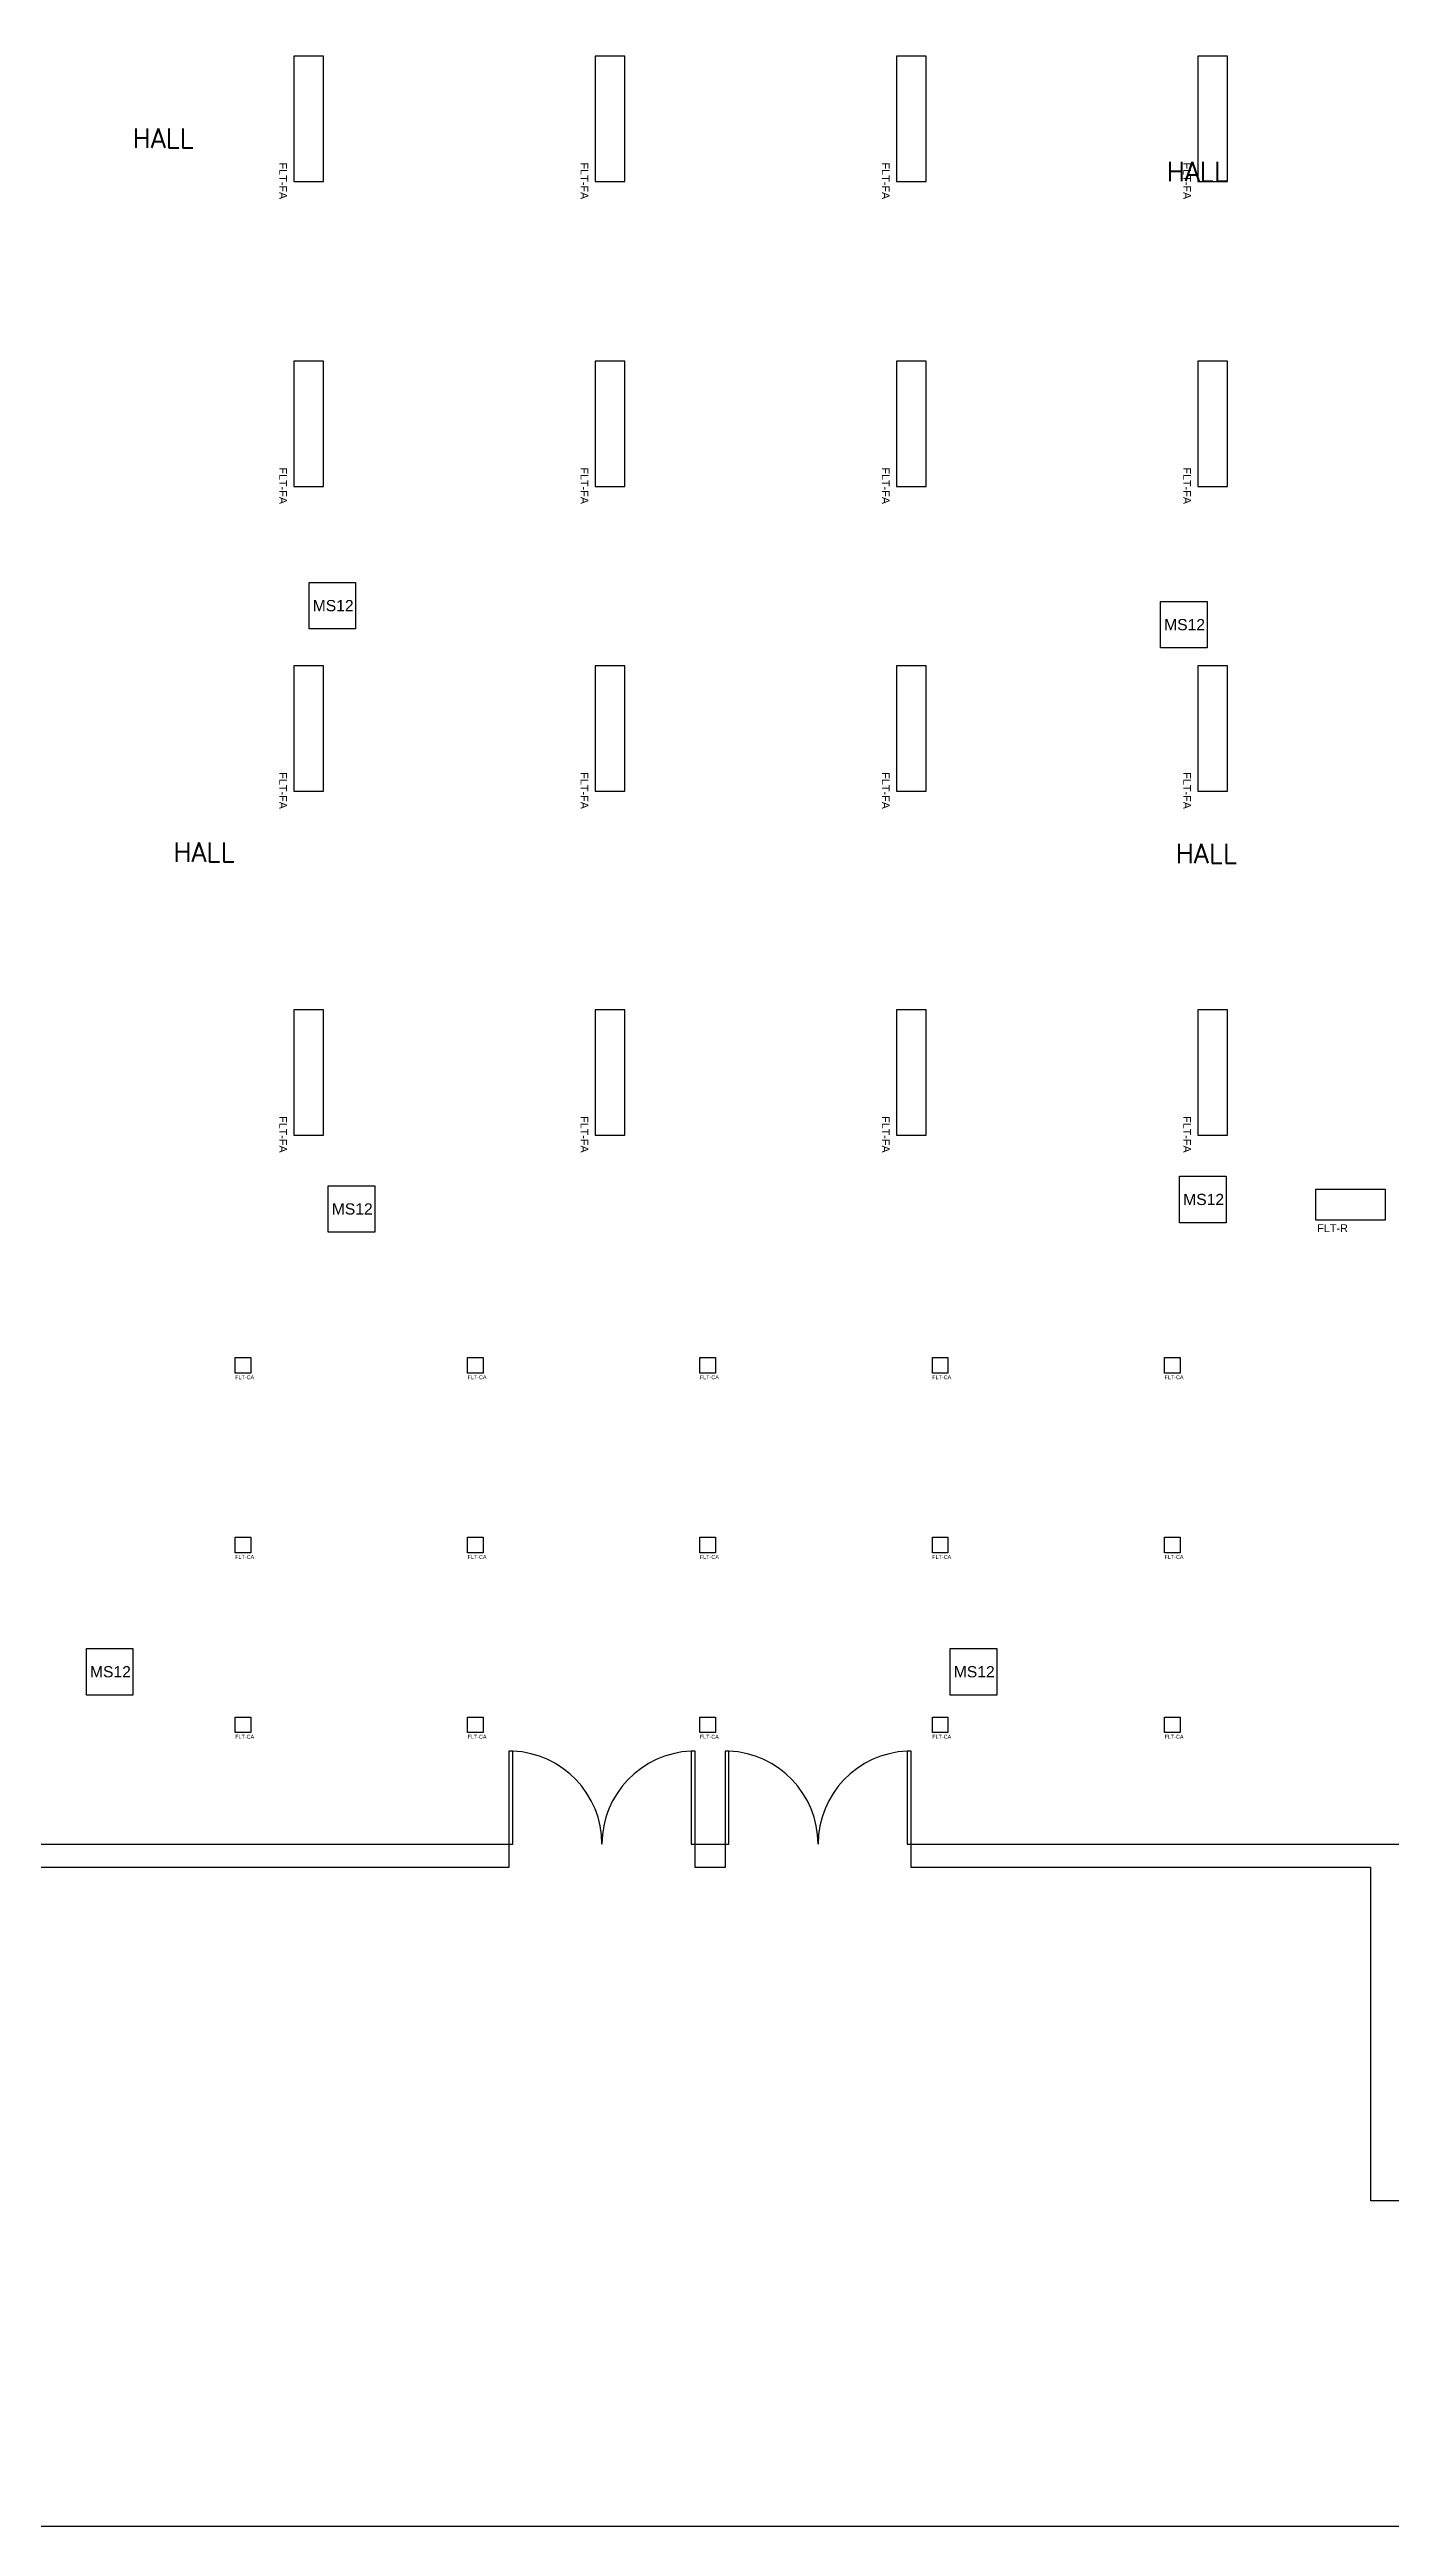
# Model space of a CAD drawing. Header units: feet. Extents: x 0 to 2574, y 0 to 1557.
# Drawn here: x 1300 to 1819, y 0 to 959 of the extents above; entities that cross this region are included whole.
import ezdxf
from ezdxf.enums import TextEntityAlignment as Align

# ---------------------------------------------------------------- set-up
doc = ezdxf.new("R2010")
doc.units = ezdxf.units.FT
doc.header["$MEASUREMENT"] = 0
doc.layers.get('0').update_dxf_attribs({"color": 255})
doc.layers.add('FLT-FIXTURE', color=90, linetype='Continuous')
doc.layers.add('FLT-PERIPHERALS', color=140, linetype='Continuous')
doc.styles.add('SET200', font='romans.shx', dxfattribs={"height": 200})
doc.styles.get("Standard").update_dxf_attribs({"font": 'arial.ttf'})

# ---------------------------------------------------------------- blocks, each defined once
blk = doc.blocks.new('FLT-FA')
at = {"layer": 'FLT-FIXTURE'}
blk.add_lwpolyline([(48.51, 11.46), (48.51, 0), (0, 0), (0, 11.46)], close=True, dxfattribs=at)
blk.add_attdef('FLT-FA', (7.36, -5.72), '', height=3, dxfattribs=at)
blk = doc.blocks.new('FLT-MS12')
at = {"layer": 'FLT-PERIPHERALS'}
blk.add_lwpolyline([(0, 18), (18, 18), (18, 0), (0, 0)], close=True, dxfattribs=at)
at = {"layer": 'FLT-PERIPHERALS', "insert": (1.4, 11.18), "char_height": 4.333, "attachment_point": 1}
blk.add_mtext_dynamic_manual_height_columns('MS12', width=17.9976, gutter_width=1, heights=[0], dxfattribs=at)
blk = doc.blocks.new('FLT-R')
at = {"layer": 'FLT-FIXTURE'}
blk.add_lwpolyline([(0, 12), (26.71, 12), (26.71, 0), (0, 0)], close=True, dxfattribs=at)
blk.add_attdef('FLT-R', (0.49, -4.6), '', height=3, dxfattribs=at)
blk = doc.blocks.new('AN')
at = {"style": 'SET200'}
blk.add_attdef('AREA', text='', height=7.49, dxfattribs=at).set_placement((17.79, -9.96), align=Align.CENTER)
blk = doc.blocks.new('FLT-CA')
at = {"layer": 'FLT-FIXTURE'}
blk.add_lwpolyline([(0, 6), (6, 6), (6, 0), (0, 0)], close=True, dxfattribs=at)
blk.add_attdef('FLT-CA', (-0.03, -2.37), '', height=1.5, dxfattribs=at)

msp = doc.modelspace()

# ---------------------------------------------------------------- linework, layer by layer
for points in [[(0, 1556.98), (2574.01, 1556.98), (2574.01, 0), (0, 0)], [(1550.08, 255.04), (1550.08, 300.04), (1548.58, 300.04), (1548.58, 264.04), (1563.19, 264.04), (1563.19, 300.04), (1561.69, 300.04), (1561.69, 255.04)]]:
    msp.add_lwpolyline(points, close=True)
for points in [[(1170.11, 264.04), (1479.58, 264.04), (1479.58, 300.04), (1478.08, 300.04), (1478.08, 255.04), (623.05, 255.04)], [(1827.55, 126.04), (1811.55, 126.04), (1811.55, 255.04), (1633.69, 255.04), (1633.69, 300.04), (1632.19, 300.04), (1632.19, 264.04), (1863.3, 264.04)]]:
    msp.add_lwpolyline(points)
for centre, start, end in [((1478.03, 264.02), 0.03589, 87.52636), ((1550.14, 264.02), 92.47364, 179.96411), ((1561.63, 264.02), 0.03589, 87.52636), ((1633.75, 264.02), 92.47364, 179.96411)]:
    msp.add_arc(centre, 36.06, start, end)

# ---------------------------------------------------------------- block references
ref = msp.add_blockref('AN', (1326.51, 917.7))
ref.add_attrib('AREA', 'HALL', dxfattribs={"height": 7.489, "style": 'SET200'}).set_placement((1344.29, 920.5), align=Align.CENTER)
for p in [(1726.53, 917.5), (1342.26, 654.18), (1730.06, 653.67)]:
    msp.add_blockref('AN', p).add_auto_attribs({'AREA': 'HALL'})
at = {"layer": 'FLT-FIXTURE'}
ref = msp.add_blockref('FLT-FA', (1394.94, 907.44), dxfattribs=dict(at, xscale=-1, rotation=270))
ref.add_attrib('FLT-FA', 'FLT-FA', (1389.22, 914.81), dxfattribs={"height": 3, "rotation": 270})
ref = msp.add_blockref('FLT-FA', (1511.51, 907.44), dxfattribs=dict(at, xscale=-1, rotation=270))
ref.add_attrib('FLT-FA', 'FLT-FA', (1505.79, 914.81), dxfattribs={"height": 3, "rotation": 270})
ref = msp.add_blockref('FLT-FA', (1628.08, 907.44), dxfattribs=dict(at, xscale=-1, rotation=270))
ref.add_attrib('FLT-FA', 'FLT-FA', (1622.37, 914.81), dxfattribs={"height": 3, "rotation": 270})
ref = msp.add_blockref('FLT-FA', (1744.65, 907.44), dxfattribs=dict(at, xscale=-1, rotation=270))
ref.add_attrib('FLT-FA', 'FLT-FA', (1738.94, 914.81), dxfattribs={"height": 3, "rotation": 270})
ref = msp.add_blockref('FLT-FA', (1394.94, 789.47), dxfattribs=dict(at, xscale=-1, rotation=270))
ref.add_attrib('FLT-FA', 'FLT-FA', (1389.22, 796.84), dxfattribs={"height": 3, "rotation": 270})
ref = msp.add_blockref('FLT-FA', (1511.51, 789.47), dxfattribs=dict(at, xscale=-1, rotation=270))
ref.add_attrib('FLT-FA', 'FLT-FA', (1505.79, 796.84), dxfattribs={"height": 3, "rotation": 270})
ref = msp.add_blockref('FLT-FA', (1628.08, 789.47), dxfattribs=dict(at, xscale=-1, rotation=270))
ref.add_attrib('FLT-FA', 'FLT-FA', (1622.37, 796.84), dxfattribs={"height": 3, "rotation": 270})
ref = msp.add_blockref('FLT-FA', (1744.65, 789.47), dxfattribs=dict(at, xscale=-1, rotation=270))
ref.add_attrib('FLT-FA', 'FLT-FA', (1738.94, 796.84), dxfattribs={"height": 3, "rotation": 270})
ref = msp.add_blockref('FLT-FA', (1394.94, 671.5), dxfattribs=dict(at, xscale=-1, rotation=270))
ref.add_attrib('FLT-FA', 'FLT-FA', (1389.22, 678.86), dxfattribs={"height": 3, "rotation": 270})
ref = msp.add_blockref('FLT-FA', (1511.51, 671.5), dxfattribs=dict(at, xscale=-1, rotation=270))
ref.add_attrib('FLT-FA', 'FLT-FA', (1505.79, 678.86), dxfattribs={"height": 3, "rotation": 270})
ref = msp.add_blockref('FLT-FA', (1628.08, 671.5), dxfattribs=dict(at, xscale=-1, rotation=270))
ref.add_attrib('FLT-FA', 'FLT-FA', (1622.37, 678.86), dxfattribs={"height": 3, "rotation": 270})
ref = msp.add_blockref('FLT-FA', (1744.65, 671.5), dxfattribs=dict(at, xscale=-1, rotation=270))
ref.add_attrib('FLT-FA', 'FLT-FA', (1738.94, 678.86), dxfattribs={"height": 3, "rotation": 270})
ref = msp.add_blockref('FLT-FA', (1394.94, 538.47), dxfattribs=dict(at, xscale=-1, rotation=270))
ref.add_attrib('FLT-FA', 'FLT-FA', (1389.22, 545.83), dxfattribs={"height": 3, "rotation": 270})
ref = msp.add_blockref('FLT-FA', (1511.51, 538.47), dxfattribs=dict(at, xscale=-1, rotation=270))
ref.add_attrib('FLT-FA', 'FLT-FA', (1505.79, 545.83), dxfattribs={"height": 3, "rotation": 270})
ref = msp.add_blockref('FLT-FA', (1628.08, 538.47), dxfattribs=dict(at, xscale=-1, rotation=270))
ref.add_attrib('FLT-FA', 'FLT-FA', (1622.37, 545.83), dxfattribs={"height": 3, "rotation": 270})
ref = msp.add_blockref('FLT-FA', (1744.65, 538.47), dxfattribs=dict(at, xscale=-1, rotation=270))
ref.add_attrib('FLT-FA', 'FLT-FA', (1738.94, 545.83), dxfattribs={"height": 3, "rotation": 270})
for name, p, values in [('FLT-R', (1790.31, 505.52), {'FLT-R': 'FLT-R'}), ('FLT-CA', (1372.24, 446.34), {'FLT-CA': 'FLT-CA'}), ('FLT-CA', (1462.12, 446.34), {'FLT-CA': 'FLT-CA'}), ('FLT-CA', (1552, 446.34), {'FLT-CA': 'FLT-CA'}), ('FLT-CA', (1641.89, 446.34), {'FLT-CA': 'FLT-CA'}), ('FLT-CA', (1731.77, 446.34), {'FLT-CA': 'FLT-CA'}), ('FLT-CA', (1372.24, 376.8), {'FLT-CA': 'FLT-CA'}), ('FLT-CA', (1462.12, 376.8), {'FLT-CA': 'FLT-CA'}), ('FLT-CA', (1552, 376.8), {'FLT-CA': 'FLT-CA'}), ('FLT-CA', (1641.89, 376.8), {'FLT-CA': 'FLT-CA'}), ('FLT-CA', (1731.77, 376.8), {'FLT-CA': 'FLT-CA'}), ('FLT-CA', (1372.24, 307.25), {'FLT-CA': 'FLT-CA'}), ('FLT-CA', (1462.12, 307.25), {'FLT-CA': 'FLT-CA'}), ('FLT-CA', (1552, 307.25), {'FLT-CA': 'FLT-CA'}), ('FLT-CA', (1641.89, 307.25), {'FLT-CA': 'FLT-CA'}), ('FLT-CA', (1731.77, 307.25), {'FLT-CA': 'FLT-CA'})]:
    msp.add_blockref(name, p, dxfattribs=at).add_auto_attribs(values)
at = {"layer": 'FLT-PERIPHERALS'}
for p in [(1400.79, 734.33), (1730.18, 726.97), (1408.17, 500.85), (1737.54, 504.53), (1314.62, 321.76), (1648.79, 321.76)]:
    msp.add_blockref('FLT-MS12', p, dxfattribs=at)

doc.saveas('drawing.dxf')
